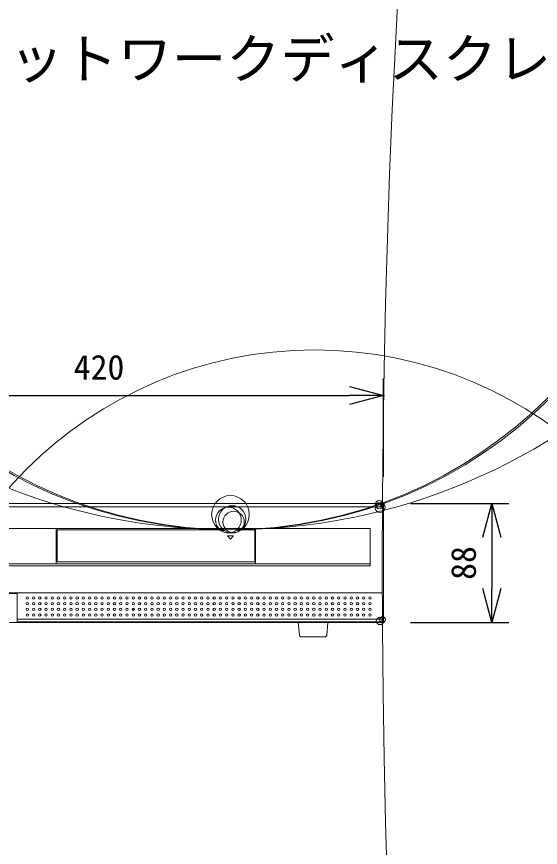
# Model space of a CAD drawing. Units: millimetres, scale not verified. Extents: x -1533 to 1483, y -726 to 761.
# Drawn here: x -31 to 7.7, y -3.4 to 58 of the extents above; entities that cross this region are included whole.
import ezdxf
from ezdxf.enums import TextEntityAlignment as Align

# ---------------------------------------------------------------- set-up
doc = ezdxf.new("R2010")
doc.units = ezdxf.units.MM
doc.header["$LTSCALE"] = 0.125
doc.header["$PDMODE"] = 32
doc.header["$PDSIZE"] = 0.0625
for name, color, linetype in [('0-0_0', 7, 'Continuous'), ('0-1_Defpoints', 7, 'Continuous'), ('0-2_MOJI1', 7, 'Continuous'), ('0-5_SUNPO', 7, 'Continuous')]:
    doc.layers.add(name, color=color, linetype=linetype)
doc.layers.add('0-6_GAIKEI', color=1, linetype='Continuous', lineweight=18)
doc.styles.add('ＭＳ ゴシック', font='')
doc.styles.get('ＭＳ ゴシック').set_extended_font_data('MS Gothic')

# ---------------------------------------------------------------- blocks, each defined once
blk = doc.blocks.new('_Open30')
at = {"layer": '0-0_0'}
blk.add_line((0, 0), (-1, 0), dxfattribs=at)
blk.add_lwpolyline([(-1, 0.26795), (0, 0), (-1, -0.26795)], dxfattribs=at)
blk = doc.blocks.new('D2')
at = {"layer": '0-1_Defpoints'}
for p in [(189.6236, 343.458), (147.6236, 335.458), (189.6236, 335.458)]:
    blk.add_point(p, dxfattribs=at)
at = {"layer": '0-5_SUNPO'}
for p, q in [((147.6236, 337.458), (147.6236, 344.708)), ((189.6236, 337.458), (189.6236, 344.708)), ((150.1236, 343.458), (187.1236, 343.458))]:
    blk.add_line(p, q, dxfattribs=at)
at = {"layer": '0-5_SUNPO', "xscale": 2.5, "yscale": 2.5, "rotation": 180}
blk.add_blockref('_Open30', (147.6236, 343.458), dxfattribs=at)
at = {"layer": '0-5_SUNPO', "xscale": 2.5, "yscale": 2.5}
blk.add_blockref('_Open30', (189.6236, 343.458), dxfattribs=at)
at = {"layer": '0-5_SUNPO', "style": 'ＭＳ ゴシック'}
blk.add_text('420', height=1.833, dxfattribs=at).set_placement((166.7486, 344.083), align=Align.BOTTOM_LEFT)
blk = doc.blocks.new('D1')
at = {"layer": '0-1_Defpoints'}
for p in [(189.6226, 335.4882), (189.6226, 326.6882), (197.6226, 326.6882)]:
    blk.add_point(p, dxfattribs=at)
at = {"layer": '0-5_SUNPO'}
for p, q in [((191.6226, 335.4882), (198.8726, 335.4882)), ((197.6226, 332.9882), (197.6226, 329.1882)), ((191.6226, 326.6882), (198.8726, 326.6882))]:
    blk.add_line(p, q, dxfattribs=at)
at = {"layer": '0-5_SUNPO', "xscale": 2.5, "yscale": 2.5}
for p, rotation in [((197.6226, 335.4882), 90), ((197.6226, 326.6882), 270)]:
    blk.add_blockref('_Open30', p, dxfattribs=dict(at, rotation=rotation))
at = {"layer": '0-5_SUNPO', "style": 'ＭＳ ゴシック'}
blk.add_text('88', height=1.833, rotation=90, dxfattribs=at).set_placement((196.9976, 329.8382), align=Align.BOTTOM_LEFT)

msp = doc.modelspace()

# ---------------------------------------------------------------- linework, layer by layer
at = {"layer": '0-6_GAIKEI', "color": 7}
for p, q in [((-45.8207, 21.9928), (-3.9206, 21.9928)), ((-3.9033, 21.9897), (-3.9206, 21.9928)), ((-3.8957, 21.9861), (-3.9033, 21.9897)), ((-3.8707, 21.9429), (-3.8707, 13.2427)), ((-22.2701, 14.2028), (-22.4312, 14.2028)), ((-16.9107, 14.6237), (-16.9107, 14.5418)), ((-14.9107, 14.5419), (-14.9107, 14.6238)), ((-10.0107, 14.6237), (-10.0107, 14.5418)), ((-22.2839, 14.1028), (-22.4175, 14.1028)), ((-22.4072, 14.0928), (-22.2942, 14.0928)), ((-45.8208, 13.1928), (-3.9206, 13.1928)), ((-10.162, 13.1928), (-10.0786, 12.2341)), ((-7.9794, 13.1928), (-8.0627, 12.2341)), ((-3.8715, 13.2337), (-3.8707, 13.2427)), ((-9.979, 12.1428), (-8.1624, 12.1428))]:
    msp.add_line(p, q, dxfattribs=at)
at = {"layer": '0-6_GAIKEI'}
for p, q in [((-45.7931, 21.7312), (-3.9483, 21.7312)), ((-4.8498, 20.1327), (-44.8916, 20.1327)), ((-28.0407, 17.5303), (-28.0407, 20.1327)), ((-27.9626, 20.0305), (-27.9626, 17.6911)), ((-15.845, 20.0468), (-27.943, 20.0468)), ((-13.3984, 20.0468), (-14.4963, 20.0468)), ((-13.3787, 17.6911), (-13.3787, 20.0305)), ((-13.3207, 20.1327), (-13.3207, 17.5303)), ((-4.8498, 20.1327), (-4.8453, 17.3737)), ((-14.9407, 19.5868), (-15.4007, 19.5868)), ((-15.4007, 19.5868), (-15.1707, 19.3568)), ((-15.1707, 19.3568), (-14.9407, 19.5868)), ((-44.8962, 17.3737), (-4.8455, 17.3737)), ((-4.8707, 17.5303), (-44.8959, 17.5303)), ((-29.0707, 17.5328), (-29.0707, 17.5317)), ((-13.3987, 17.6769), (-27.9426, 17.6769)), ((-45.7847, 15.3928), (-3.9566, 15.3928)), ((-30.9182, 15.3367), (-39.0232, 15.3367)), ((-30.9182, 13.2346), (-30.9182, 15.3367)), ((-30.9182, 13.4491), (-3.8707, 13.4491)), ((-30.9182, 13.2346), (-3.8714, 13.2346))]:
    msp.add_line(p, q, dxfattribs=at)
for centre, radius in [((739.5414, 17.5869), 743.5013), ((-15.1732, 65.0572), 45.0157), ((-15.2749, 53.32), 33.2781), ((-15.0658, 53.2732), 33.2313), ((-8.9617, 3.2674), 30.0643), ((-15.1701, 21.1769), 1.3898), ((-15.3182, 20.763), 0.9502), ((-15.0492, 20.8152), 1.0084), ((-14.9388, 20.6218), 0.7859), ((-15.7762, 20.0566), 0.1084), ((-15.7861, 20.0439), 0.0922), ((-15.8015, 20.0288), 0.0707), ((-15.8163, 20.0191), 0.053), ((-15.8239, 20.0166), 0.0451), ((-15.8312, 20.0161), 0.0377), ((-15.8358, 20.0176), 0.0329), ((-15.8415, 20.0218), 0.0259), ((-15.8443, 20.0261), 0.0207), ((-14.561, 20.0507), 0.1011), ((-14.5445, 20.0329), 0.0769), ((-14.5293, 20.0213), 0.0578), ((-14.5182, 20.0167), 0.0457), ((-14.5093, 20.0162), 0.0369), ((-14.5023, 20.0196), 0.0291), ((-14.4979, 20.0244), 0.0226), ((-14.4969, 20.027), 0.0198)]:
    msp.add_circle(centre, radius, dxfattribs=at)
at = {"layer": '0-6_GAIKEI', "color": 7}
for centre, radius in [((-4.1761, 21.9005), 0.3084), ((-4.1238, 21.6932), 0.3713), ((-3.972, 21.8824), 0.1287), ((-3.9817, 21.9315), 0.1114), ((-3.9364, 21.9235), 0.0743), ((-3.9385, 21.9405), 0.0674), ((-3.92, 21.94), 0.0511), ((-3.9134, 21.9479), 0.0412), ((-3.9079, 21.9502), 0.0352), ((-30.1707, 15.0028), 0.09), ((-29.7107, 15.0028), 0.09), ((-29.2507, 15.0028), 0.09), ((-28.7907, 15.0028), 0.09), ((-28.3307, 15.0028), 0.09), ((-27.8707, 15.0028), 0.09), ((-27.4107, 15.0028), 0.09), ((-26.9507, 15.0028), 0.09), ((-26.4907, 15.0028), 0.09), ((-26.0307, 15.0028), 0.09), ((-25.5707, 15.0028), 0.09), ((-25.1107, 15.0028), 0.09), ((-24.6507, 15.0028), 0.09), ((-24.1907, 15.0028), 0.09), ((-23.7307, 15.0028), 0.09), ((-23.2707, 15.0028), 0.09), ((-22.8107, 15.0028), 0.09), ((-22.3507, 15.0028), 0.09), ((-21.8907, 15.0028), 0.09), ((-21.4307, 15.0028), 0.09), ((-20.9707, 15.0028), 0.09), ((-20.5107, 15.0028), 0.09), ((-20.0507, 15.0028), 0.09), ((-19.5907, 15.0028), 0.09), ((-19.1307, 15.0028), 0.09), ((-18.6707, 15.0028), 0.09), ((-18.2107, 15.0028), 0.09), ((-17.7507, 15.0028), 0.09), ((-17.2907, 15.0028), 0.09), ((-16.8307, 15.0028), 0.09), ((-16.3707, 15.0028), 0.09), ((-15.9107, 15.0028), 0.09), ((-15.4507, 15.0028), 0.09), ((-14.9907, 15.0028), 0.09), ((-14.5307, 15.0028), 0.09), ((-14.0707, 15.0028), 0.09), ((-13.6107, 15.0028), 0.09), ((-13.1507, 15.0028), 0.09), ((-12.6907, 15.0028), 0.09), ((-12.2307, 15.0028), 0.09), ((-11.7707, 15.0028), 0.09), ((-11.3107, 15.0028), 0.09), ((-10.8507, 15.0028), 0.09), ((-10.3907, 15.0028), 0.09), ((-9.9307, 15.0028), 0.09), ((-9.4707, 15.0028), 0.09), ((-9.0107, 15.0028), 0.09), ((-8.5507, 15.0028), 0.09), ((-8.0907, 15.0028), 0.09), ((-7.6307, 15.0028), 0.09), ((-7.1707, 15.0028), 0.09), ((-6.7107, 15.0028), 0.09), ((-6.2507, 15.0028), 0.09), ((-5.7907, 15.0028), 0.09), ((-5.3307, 15.0028), 0.09), ((-4.8707, 15.0028), 0.09), ((-30.1707, 14.5828), 0.09), ((-30.1707, 14.1628), 0.09), ((-29.7107, 14.5828), 0.09), ((-29.7107, 14.1628), 0.09), ((-29.2507, 14.5828), 0.09), ((-29.2507, 14.1628), 0.09), ((-28.7907, 14.5828), 0.09), ((-28.7907, 14.1628), 0.09), ((-28.3307, 14.5828), 0.09), ((-28.3307, 14.1628), 0.09), ((-27.8707, 14.5828), 0.09), ((-27.8707, 14.1628), 0.09), ((-27.4107, 14.5828), 0.09), ((-27.4107, 14.1628), 0.09), ((-26.9507, 14.5828), 0.09), ((-26.9507, 14.1628), 0.09), ((-26.4907, 14.5828), 0.09), ((-26.4907, 14.1628), 0.09), ((-26.0307, 14.5828), 0.09), ((-26.0307, 14.1628), 0.09), ((-25.5707, 14.5828), 0.09), ((-25.5707, 14.1628), 0.09), ((-25.1107, 14.5828), 0.09), ((-25.1107, 14.1628), 0.09), ((-24.6507, 14.5828), 0.09), ((-24.6507, 14.1628), 0.09), ((-24.1907, 14.5828), 0.09), ((-24.1907, 14.1628), 0.09), ((-23.7307, 14.5828), 0.09), ((-23.7307, 14.1628), 0.09), ((-23.2707, 14.5828), 0.09), ((-23.2707, 14.1628), 0.09), ((-22.8107, 14.5828), 0.09), ((-22.8107, 14.1628), 0.09), ((-22.3507, 14.5828), 0.09), ((-22.3507, 14.1628), 0.09), ((-21.8907, 14.5828), 0.09), ((-21.8907, 14.1628), 0.09), ((-21.4307, 14.5828), 0.09), ((-21.4307, 14.1628), 0.09), ((-20.9707, 14.5828), 0.09), ((-20.9707, 14.1628), 0.09), ((-20.5107, 14.5828), 0.09), ((-20.5107, 14.1628), 0.09), ((-20.0507, 14.5828), 0.09), ((-20.0507, 14.1628), 0.09), ((-19.5907, 14.5828), 0.09), ((-19.5907, 14.1628), 0.09), ((-19.1307, 14.5828), 0.09), ((-19.1307, 14.1628), 0.09), ((-18.6707, 14.5828), 0.09), ((-18.6707, 14.1628), 0.09), ((-18.2107, 14.5828), 0.09), ((-18.2107, 14.1628), 0.09), ((-17.7507, 14.5828), 0.09), ((-17.7507, 14.1628), 0.09), ((-17.2907, 14.5828), 0.09), ((-17.2907, 14.1628), 0.09), ((-16.8307, 14.5828), 0.09), ((-16.8307, 14.1628), 0.09), ((-16.3707, 14.5828), 0.09), ((-16.3707, 14.1628), 0.09), ((-15.9107, 14.5828), 0.09), ((-15.9107, 14.1628), 0.09), ((-15.4507, 14.5828), 0.09), ((-15.4507, 14.1628), 0.09), ((-14.9907, 14.5828), 0.09), ((-14.9907, 14.1628), 0.09), ((-14.5307, 14.5828), 0.09), ((-14.5307, 14.1628), 0.09), ((-14.0707, 14.5828), 0.09), ((-14.0707, 14.1628), 0.09), ((-13.6107, 14.5828), 0.09), ((-13.6107, 14.1628), 0.09), ((-13.1507, 14.5828), 0.09), ((-13.1507, 14.1628), 0.09), ((-12.6907, 14.5828), 0.09), ((-12.6907, 14.1628), 0.09), ((-12.2307, 14.5828), 0.09), ((-12.2307, 14.1628), 0.09), ((-11.7707, 14.5828), 0.09), ((-11.7707, 14.1628), 0.09), ((-11.3107, 14.5828), 0.09), ((-11.3107, 14.1628), 0.09), ((-10.8507, 14.5828), 0.09), ((-10.8507, 14.1628), 0.09), ((-10.3907, 14.5828), 0.09), ((-10.3907, 14.1628), 0.09), ((-9.9307, 14.5828), 0.09), ((-9.9307, 14.1628), 0.09), ((-9.4707, 14.5828), 0.09), ((-9.4707, 14.1628), 0.09), ((-9.0107, 14.5828), 0.09), ((-9.0107, 14.1628), 0.09), ((-8.5507, 14.5828), 0.09), ((-8.5507, 14.1628), 0.09), ((-8.0907, 14.5828), 0.09), ((-8.0907, 14.1628), 0.09), ((-7.6307, 14.5828), 0.09), ((-7.6307, 14.1628), 0.09), ((-7.1707, 14.5828), 0.09), ((-7.1707, 14.1628), 0.09), ((-6.7107, 14.5828), 0.09), ((-6.7107, 14.1628), 0.09), ((-6.2507, 14.5828), 0.09), ((-6.2507, 14.1628), 0.09), ((-5.7907, 14.5828), 0.09), ((-5.7907, 14.1628), 0.09), ((-5.3307, 14.5828), 0.09), ((-5.3307, 14.1628), 0.09), ((-4.8707, 14.5828), 0.09), ((-4.8707, 14.1628), 0.09), ((-30.1707, 13.7428), 0.09), ((-29.7107, 13.7428), 0.09), ((-29.2507, 13.7428), 0.09), ((-28.7907, 13.7428), 0.09), ((-28.3307, 13.7428), 0.09), ((-27.8707, 13.7428), 0.09), ((-27.4107, 13.7428), 0.09), ((-26.9507, 13.7428), 0.09), ((-26.4907, 13.7428), 0.09), ((-26.0307, 13.7428), 0.09), ((-25.5707, 13.7428), 0.09), ((-25.1107, 13.7428), 0.09), ((-24.6507, 13.7428), 0.09), ((-24.1907, 13.7428), 0.09), ((-23.7307, 13.7428), 0.09), ((-23.2707, 13.7428), 0.09), ((-22.8107, 13.7428), 0.09), ((-22.3507, 13.7428), 0.09), ((-21.8907, 13.7428), 0.09), ((-21.4307, 13.7428), 0.09), ((-20.9707, 13.7428), 0.09), ((-20.5107, 13.7428), 0.09), ((-20.0507, 13.7428), 0.09), ((-19.5907, 13.7428), 0.09), ((-19.1307, 13.7428), 0.09), ((-18.6707, 13.7428), 0.09), ((-18.2107, 13.7428), 0.09), ((-17.7507, 13.7428), 0.09), ((-17.2907, 13.7428), 0.09), ((-16.8307, 13.7428), 0.09), ((-16.3707, 13.7428), 0.09), ((-15.9107, 13.7428), 0.09), ((-15.4507, 13.7428), 0.09), ((-14.9907, 13.7428), 0.09), ((-14.5307, 13.7428), 0.09), ((-14.0707, 13.7428), 0.09), ((-13.6107, 13.7428), 0.09), ((-13.1507, 13.7428), 0.09), ((-12.6907, 13.7428), 0.09), ((-12.2307, 13.7428), 0.09), ((-11.7707, 13.7428), 0.09), ((-11.3107, 13.7428), 0.09), ((-10.8507, 13.7428), 0.09), ((-10.3907, 13.7428), 0.09), ((-9.9307, 13.7428), 0.09), ((-9.4707, 13.7428), 0.09), ((-9.0107, 13.7428), 0.09), ((-8.5507, 13.7428), 0.09), ((-8.0907, 13.7428), 0.09), ((-7.6307, 13.7428), 0.09), ((-7.1707, 13.7428), 0.09), ((-6.7107, 13.7428), 0.09), ((-6.2507, 13.7428), 0.09), ((-5.7907, 13.7428), 0.09), ((-5.3307, 13.7428), 0.09), ((-4.8707, 13.7428), 0.09), ((-4.132, 13.3037), 0.2697), ((-3.9434, 13.4067), 0.2151), ((-3.9578, 13.2539), 0.0885), ((-3.9235, 13.2647), 0.0717), ((-3.9289, 13.2442), 0.0581), ((-3.9247, 13.2469), 0.0557), ((-3.9161, 13.2344), 0.0405), ((-3.9121, 13.2375), 0.04)]:
    msp.add_circle(centre, radius, dxfattribs=at)
at = {"layer": '0-6_GAIKEI'}
msp.add_arc((-29.1207, 17.4828), 0.05, 90, 102.16396, dxfattribs=at)
at = {"layer": '0-6_GAIKEI', "color": 7}
for centre, radius, start, end in [((-20.1707, 13.6328), 0.0872, 19.29015, 65.70602), ((-17.1707, 13.6328), 0.0872, 114.28373, 160.69088), ((-14.1707, 13.6328), 0.0872, 14.47005, 80.99008), ((-9.979, 12.2428), 0.1, 184.96974, 270), ((-8.1624, 12.2428), 0.1, 270, 355.03026)]:
    msp.add_arc(centre, radius, start, end, dxfattribs=at)
at = {"layer": '0-6_GAIKEI'}
for centre, major_axis, ratio, start_param, end_param in [((-27.943, 20.0268), (-0.012, -0.016), 0.999049, 3.7854653, 5.1715173), ((-13.3984, 20.0268), (0.012, -0.016), 0.999049, 1.111668, 2.49772), ((-27.9426, 17.6911), (-0.02, 0.0007), 0.706891, 0.0493604, 1.5954765), ((-13.3987, 17.6911), (0.02, 0.0007), 0.706891, 4.6877088, 6.233825)]:
    msp.add_ellipse(centre, major_axis=major_axis, ratio=ratio, start_param=start_param, end_param=end_param, dxfattribs=at)

# ---------------------------------------------------------------- block references
at = {"layer": '0-5_SUNPO'}
for name in ['D2', 'D1']:
    msp.add_blockref(name, (-193.4943, -313.4954), dxfattribs=at)

# ---------------------------------------------------------------- texts
at = {"layer": '0-2_MOJI1', "style": 'ＭＳ ゴシック'}
msp.add_text('ネットワークディスクレコーダー', height=2.933, dxfattribs=at).set_placement((-35.4943, 52.5046), align=Align.BOTTOM_LEFT)

doc.saveas('drawing.dxf')
